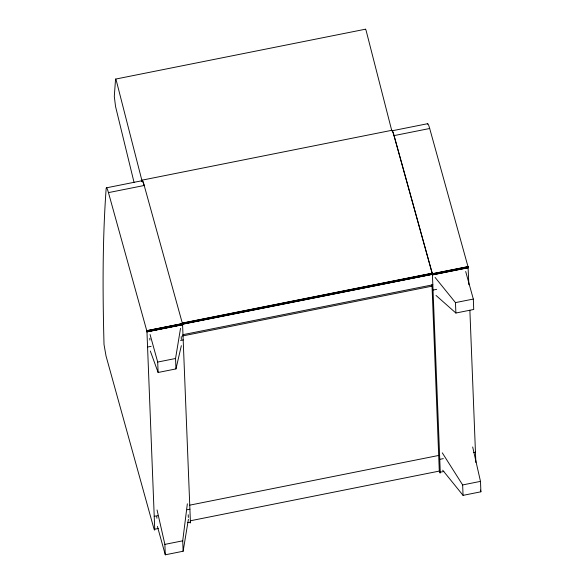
<?xml version="1.0" encoding="UTF-8"?>
<svg xmlns="http://www.w3.org/2000/svg" width="584" height="584" viewBox="0 0 584 584"><rect width="100%" height="100%" fill="white"/><g stroke="black" fill="none" stroke-linecap="round" stroke-linejoin="round"><path stroke-width="0.88" d="M157.41 526.41L165.287 554.8L183.128 551.238L182.719 540.821L187.347 503.795M150.314 351.042L158.118 372.475L175.959 368.913L175.55 358.496L180.529 328.347M183.128 551.238L188.406 519.315M175.959 368.913L181.347 345.67M115.639 79.081L365.489 29.2M141.992 180.171L391.842 130.298M106.39 187.836L142.08 180.712M391.93 130.831L427.627 123.706M158.3 528.491L154.731 529.206A4.862 0.526 78.7 0 1 153.76 528.089L106.04 356.021L104.018 344.531C102.638 292.599 102.419 240.55 106.142 188.705A11.665 1.263 78.7 0 1 108.456 192.618L144.153 185.493A11.665 1.263 78.7 0 0 141.883 181.149M392.076 130.831A11.665 1.263 78.7 0 1 394.003 135.619L429.693 128.495L468.039 266.786L468.872 284.736M468.207 267.786L432.51 274.911L432.204 273.173L182.354 323.054L182.661 324.792L146.971 331.916L154.731 529.206M182.405 323.251L432.255 273.378M182.434 323.361L432.284 273.48M108.456 192.618L146.759 330.719L467.988 266.589M182.5 323.697L432.35 273.816M146.759 330.719L468.039 266.786M146.81 330.916L468.069 266.895M146.832 331.018L468.091 267.005M146.971 331.916L146.876 331.245L468.113 267.114M146.898 331.354L468.134 267.231M146.92 331.464L182.609 324.339M432.459 274.465L468.156 267.341M146.949 331.668L182.624 324.448M432.489 274.67L468.171 267.443M146.956 331.763L182.653 324.638M432.503 274.757L468.193 267.633M182.982 334.668L432.832 284.795M182.179 336.034L432.029 286.16M147.562 347.042L151.132 346.334M180.58 340.45L183.259 339.917M433.109 290.044L436.679 289.328M158.118 372.475L157.702 362.058L175.55 358.496M435.109 277.437L455.476 302.614L473.317 299.052L465.689 271.524M436.022 295.446L455.885 313.031L473.726 309.469L473.317 299.052M189.727 505.16L438.686 455.454M154.22 516.344L157.79 515.628M187.238 509.752L189.917 509.219M439.767 459.338L443.336 458.63M473.675 452.571L475.456 452.213M190.347 520.782L439.299 471.084A4.862 0.526 78.7 0 0 440.27 472.2L443.84 471.492M187.741 522.614L190.421 522.081L182.551 324.011L144.058 184.96A11.665 1.263 78.7 0 0 141.744 181.04M165.287 554.8L164.878 544.383L182.719 540.821M442.292 452.841L462.645 484.939L480.486 481.377L472.675 446.957M442.687 470.178L463.054 495.356L480.902 491.794L480.486 481.377M432.204 273.173L393.908 135.079A11.665 1.263 78.7 0 0 391.725 130.444M394.003 135.619L432.401 274.13L440.27 472.2M480.42 490.071L480.902 491.794M150.073 334.53L157.702 362.058M391.63 130.108L366.343 31.405A4.205 0.453 78.7 0 0 365.38 29.514M142.233 181.748L116.493 81.285A4.205 0.453 78.7 0 0 115.53 79.388L114.296 96.375L115.537 106.449L134.043 182.391M157.06 509.963L164.878 544.383M469.872 310.221L475.865 462.506M455.476 302.614L455.885 313.031M462.645 484.939L463.054 495.356M431.963 284.401L439.299 471.084M181.222 336.603L181.325 339.341M188.223 514.76L188.333 517.49M149.811 338.282L149.884 340.1M156.819 516.438L156.884 518.256M427.43 124.144A11.665 1.263 78.7 0 1 429.693 128.495M190.421 522.081A4.862 0.526 78.7 0 1 190.085 522.753"/></g></svg>
